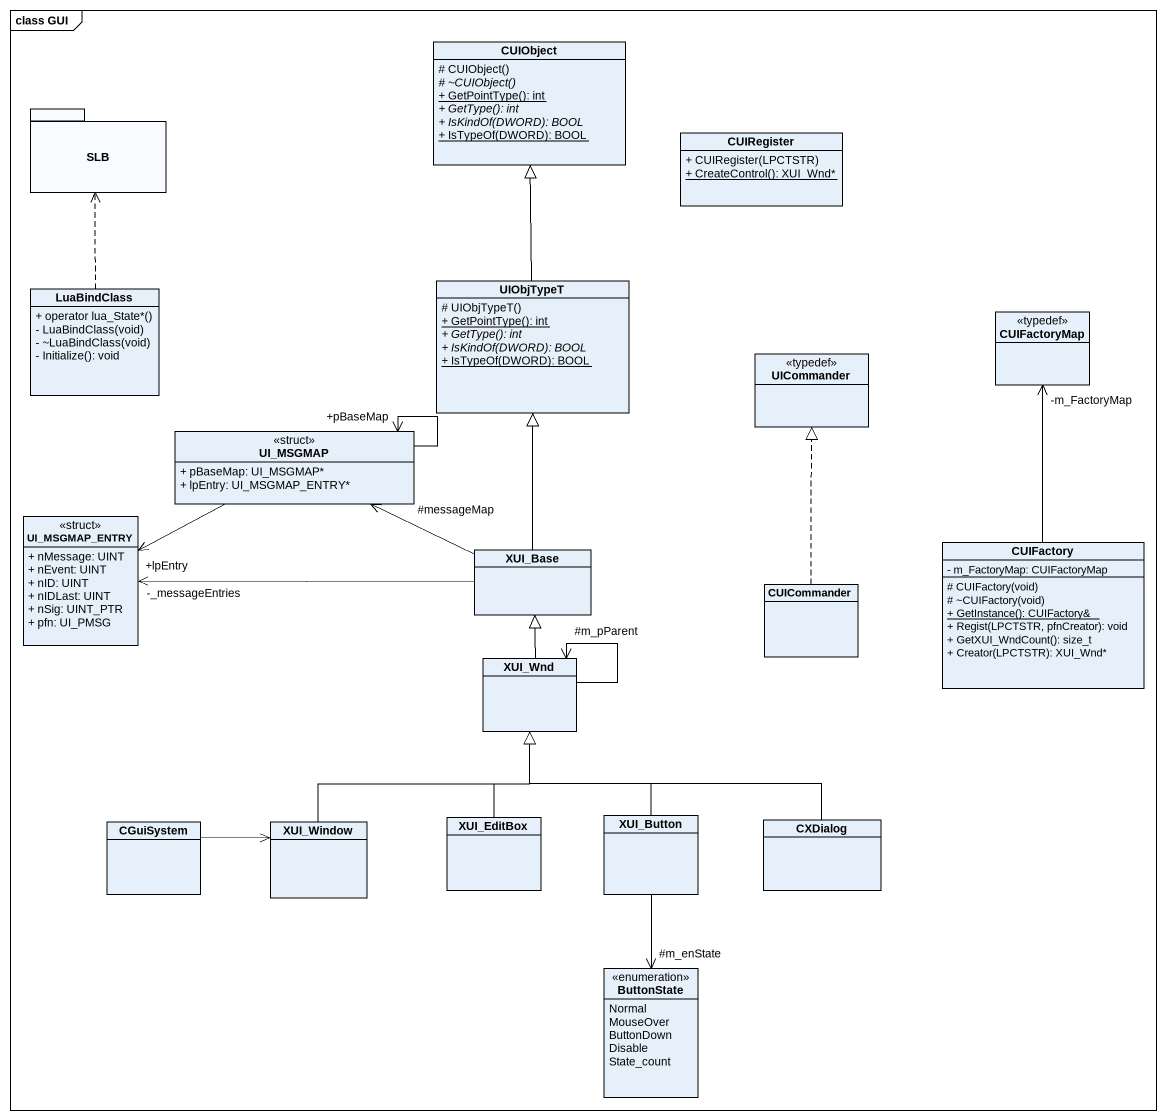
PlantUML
@startuml
mainframe class GUI
hide circle
hide empty members
skinparam classAttributeIconSize 0
class CUIObject {
  # CUIObject()
  {abstract} # ~CUIObject()
  {static} + GetPointType(): int
  {abstract} + GetType(): int
  {abstract} + IsKindOf(DWORD): BOOL
  {static} + IsTypeOf(DWORD): BOOL
}
package SLB {
}
class CUIRegister {
  + CUIRegister(LPCTSTR)
  {static} + CreateControl(): XUI_Wnd*
}
class UIObjTypeT {
  # UIObjTypeT()
  {static} + GetPointType(): int
  {abstract} + GetType(): int
  {abstract} + IsKindOf(DWORD): BOOL
  {static} + IsTypeOf(DWORD): BOOL
}
class LuaBindClass {
  + operator lua_State*()
  - LuaBindClass(void)
  - ~LuaBindClass(void)
  - Initialize(): void
}
class CUIFactoryMap <<typedef>>
class UICommander <<typedef>>
class UI_MSGMAP <<struct>> {
  + pBaseMap: UI_MSGMAP*
  + lpEntry: UI_MSGMAP_ENTRY*
}
class UI_MSGMAP_ENTRY <<struct>> {
  + nMessage: UINT
  + nEvent: UINT
  + nID: UINT
  + nIDLast: UINT
  + nSig: UINT_PTR
  + pfn: UI_PMSG
}
class XUI_Base
class CUIFactory {
  - m_FactoryMap: CUIFactoryMap
  # CUIFactory(void)
  # ~CUIFactory(void)
  {static} + GetInstance(): CUIFactory&
  + Regist(LPCTSTR, pfnCreator): void
  + GetXUI_WndCount(): size_t
  + Creator(LPCTSTR): XUI_Wnd*
}
class CUICommander
class XUI_Wnd
class CGuiSystem
class XUI_Window
class XUI_EditBox
class XUI_Button
class CXDialog
enum ButtonState {
  Normal
  MouseOver
  ButtonDown
  Disable
  State_count
}
UIObjTypeT -up-|> CUIObject
LuaBindClass .up.> SLB
UI_MSGMAP --> "+pBaseMap" UI_MSGMAP
UI_MSGMAP -left-> "+lpEntry" UI_MSGMAP_ENTRY
XUI_Base -up-|> UIObjTypeT
XUI_Base -left-> "#messageMap" UI_MSGMAP
XUI_Base -left-> "-_messageEntries" UI_MSGMAP_ENTRY
CUIFactory -up-> "-m_FactoryMap" CUIFactoryMap
CUICommander .up.|> UICommander
XUI_Wnd -up-|> XUI_Base
XUI_Wnd --> "#m_pParent" XUI_Wnd
CGuiSystem -right-> XUI_Window
XUI_Window -up-|> XUI_Wnd
XUI_EditBox -up-|> XUI_Wnd
XUI_Button -up-|> XUI_Wnd
XUI_Button --> "#m_enState" ButtonState
CXDialog -left-|> XUI_Wnd
@enduml
